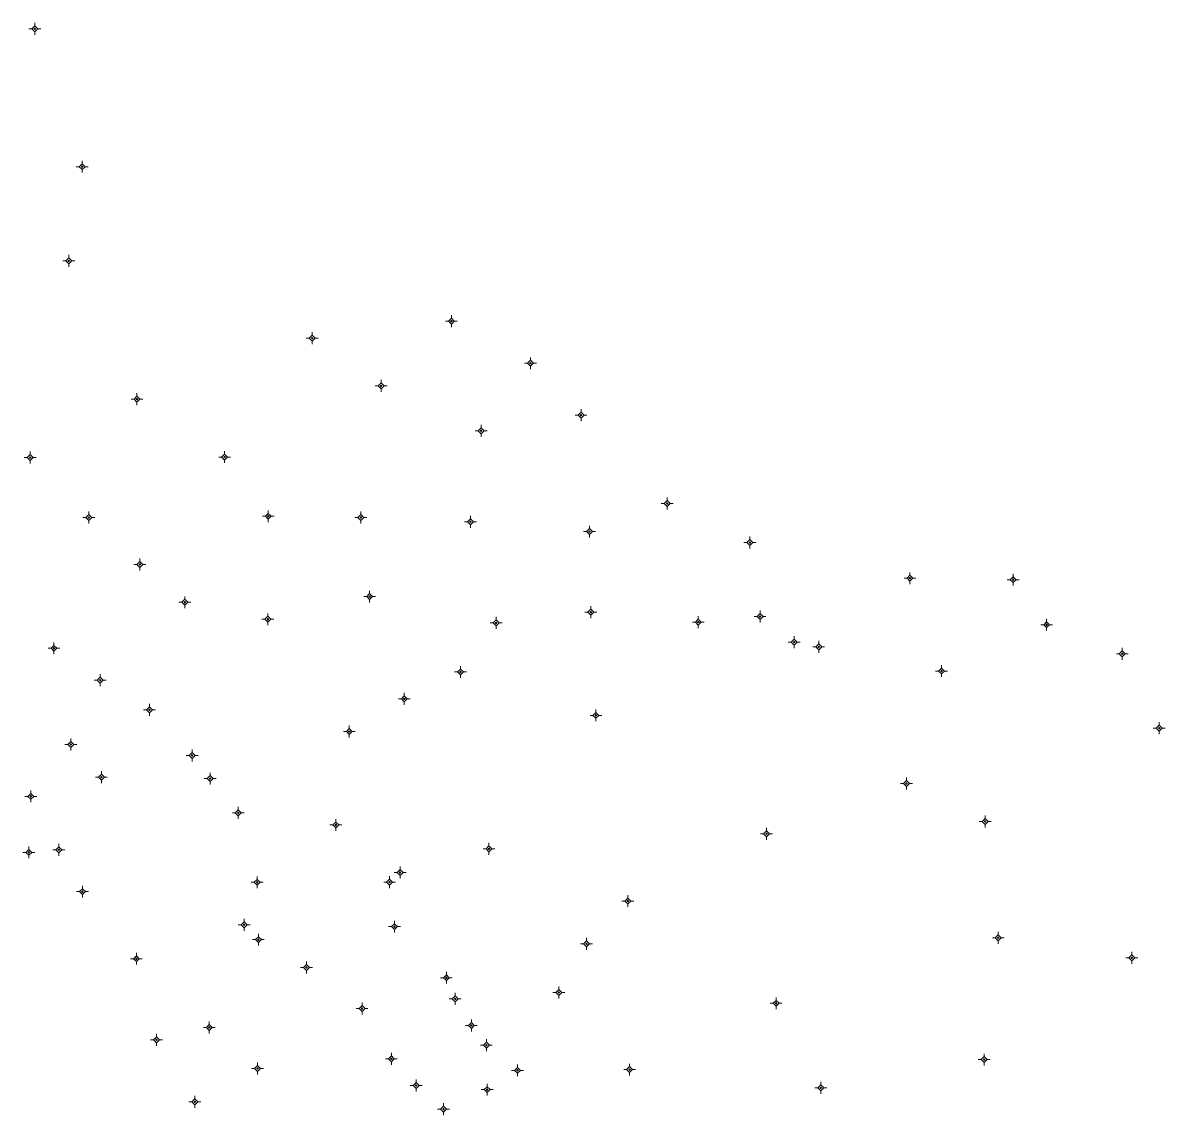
# Model space of a CAD drawing. Header units: metres. Extents: x 549561 to 552993, y 1838153 to 1840977.
# Drawn here: x 552510.7 to 552992.6, y 1839995.8 to 1840456.3 of the extents above; entities that cross this region are included whole.
import ezdxf

# ---------------------------------------------------------------- set-up
doc = ezdxf.new("R2010")
doc.units = ezdxf.units.M
doc.header["$LTSCALE"] = 2.8
doc.layers.add('11', color=7, linetype='Continuous', lineweight=13)

msp = doc.modelspace()

# ---------------------------------------------------------------- hatches: boundary and pattern name
at = {"layer": '11'}
for points in [[(552516.06, 1840453.76, 1), (552515.459, 1840453.76, 1)], [(552536.08, 1840395.62, 1), (552535.48, 1840395.62, 1)], [(552530.41, 1840355.9, 1), (552529.809, 1840355.9, 1)], [(552691.76, 1840330.49, 1), (552691.159, 1840330.49, 1)], [(552633.06, 1840323.31, 1), (552632.459, 1840323.31, 1)], [(552725.15, 1840312.74, 1), (552724.549, 1840312.74, 1)], [(552662.15, 1840303.21, 1), (552661.549, 1840303.21, 1)], [(552559.17, 1840297.57, 1), (552558.569, 1840297.57, 1)], [(552746.47, 1840290.83, 1), (552745.87, 1840290.83, 1)], [(552704.31, 1840284.26, 1), (552703.709, 1840284.26, 1)], [(552514.13, 1840272.98, 1), (552513.529, 1840272.98, 1)], [(552596.12, 1840273.2, 1), (552595.519, 1840273.2, 1)], [(552782.82, 1840253.59, 1), (552782.22, 1840253.59, 1)], [(552614.56, 1840248.22, 1), (552613.959, 1840248.22, 1)], [(552538.82, 1840247.71, 1), (552538.22, 1840247.71, 1)], [(552653.61, 1840247.74, 1), (552653.01, 1840247.74, 1)], [(552699.84, 1840245.91, 1), (552699.24, 1840245.91, 1)], [(552750, 1840241.77, 1), (552749.399, 1840241.77, 1)], [(552817.7, 1840237.14, 1), (552817.1, 1840237.14, 1)], [(552560.39, 1840227.93, 1), (552559.789, 1840227.93, 1)], [(552885.21, 1840222.09, 1), (552884.61, 1840222.09, 1)], [(552928.78, 1840221.5, 1), (552928.179, 1840221.5, 1)], [(552579.37, 1840211.97, 1), (552578.769, 1840211.97, 1)], [(552657.31, 1840214.37, 1), (552656.709, 1840214.37, 1)], [(552750.62, 1840207.8, 1), (552750.019, 1840207.8, 1)], [(552821.97, 1840205.97, 1), (552821.37, 1840205.97, 1)], [(552614.36, 1840204.8, 1), (552613.76, 1840204.8, 1)], [(552710.63, 1840203.29, 1), (552710.029, 1840203.29, 1)], [(552795.94, 1840203.6, 1), (552795.34, 1840203.6, 1)], [(552942.87, 1840202.53, 1), (552942.269, 1840202.53, 1)], [(552524.16, 1840192.56, 1), (552523.559, 1840192.56, 1)], [(552836.4, 1840195.19, 1), (552835.799, 1840195.19, 1)], [(552846.72, 1840193.18, 1), (552846.12, 1840193.18, 1)], [(552974.77, 1840190.25, 1), (552974.169, 1840190.25, 1)], [(552695.59, 1840182.59, 1), (552694.99, 1840182.59, 1)], [(552898.52, 1840183, 1), (552897.919, 1840183, 1)], [(552543.65, 1840179.13, 1), (552543.049, 1840179.13, 1)], [(552671.92, 1840171.24, 1), (552671.319, 1840171.24, 1)], [(552564.42, 1840166.67, 1), (552563.819, 1840166.67, 1)], [(552752.75, 1840164.31, 1), (552752.149, 1840164.31, 1)], [(552648.72, 1840157.46, 1), (552648.12, 1840157.46, 1)], [(552990.35, 1840158.87, 1), (552989.75, 1840158.87, 1)], [(552531.23, 1840152.05, 1), (552530.63, 1840152.05, 1)], [(552582.42, 1840147.39, 1), (552581.819, 1840147.39, 1)], [(552544.15, 1840138.21, 1), (552543.549, 1840138.21, 1)], [(552590.03, 1840137.63, 1), (552589.429, 1840137.63, 1)], [(552883.73, 1840135.56, 1), (552883.13, 1840135.56, 1)], [(552514.35, 1840130.16, 1), (552513.75, 1840130.16, 1)], [(552601.89, 1840123.22, 1), (552601.289, 1840123.22, 1)], [(552916.91, 1840119.59, 1), (552916.309, 1840119.59, 1)], [(552643.02, 1840118.08, 1), (552642.419, 1840118.08, 1)], [(552824.73, 1840114.37, 1), (552824.13, 1840114.37, 1)], [(552513.52, 1840106.54, 1), (552512.919, 1840106.54, 1)], [(552526.2, 1840107.61, 1), (552525.6, 1840107.61, 1)], [(552707.64, 1840108.05, 1), (552707.039, 1840108.05, 1)], [(552670.14, 1840098.05, 1), (552669.539, 1840098.05, 1)], [(552536.18, 1840089.98, 1), (552535.579, 1840089.98, 1)], [(552609.88, 1840093.91, 1), (552609.279, 1840093.91, 1)], [(552665.72, 1840093.99, 1), (552665.12, 1840093.99, 1)], [(552766.18, 1840086.03, 1), (552765.579, 1840086.03, 1)], [(552604.36, 1840076, 1), (552603.76, 1840076, 1)], [(552667.8, 1840075.22, 1), (552667.199, 1840075.22, 1)], [(552922.46, 1840070.53, 1), (552921.86, 1840070.53, 1)], [(552610.37, 1840069.74, 1), (552609.769, 1840069.74, 1)], [(552748.81, 1840067.97, 1), (552748.209, 1840067.97, 1)], [(552558.9, 1840061.71, 1), (552558.299, 1840061.71, 1)], [(552978.77, 1840062.05, 1), (552978.169, 1840062.05, 1)], [(552630.64, 1840058, 1), (552630.039, 1840058, 1)], [(552689.65, 1840053.7, 1), (552689.049, 1840053.7, 1)], [(552737.09, 1840047.48, 1), (552736.49, 1840047.48, 1)], [(552693.38, 1840044.78, 1), (552692.779, 1840044.78, 1)], [(552828.72, 1840042.9, 1), (552828.12, 1840042.9, 1)], [(552654.1, 1840040.71, 1), (552653.5, 1840040.71, 1)], [(552589.67, 1840032.71, 1), (552589.069, 1840032.71, 1)], [(552700.2, 1840033.57, 1), (552699.6, 1840033.57, 1)], [(552567.37, 1840027.52, 1), (552566.769, 1840027.52, 1)], [(552706.54, 1840025.25, 1), (552705.939, 1840025.25, 1)], [(552666.45, 1840019.5, 1), (552665.85, 1840019.5, 1)], [(552916.52, 1840019.16, 1), (552915.919, 1840019.16, 1)], [(552610.02, 1840015.45, 1), (552609.419, 1840015.45, 1)], [(552719.63, 1840014.63, 1), (552719.029, 1840014.63, 1)], [(552766.96, 1840014.95, 1), (552766.36, 1840014.95, 1)], [(552676.9, 1840008.27, 1), (552676.299, 1840008.27, 1)], [(552706.84, 1840006.5, 1), (552706.24, 1840006.5, 1)], [(552847.61, 1840007.26, 1), (552847.01, 1840007.26, 1)], [(552583.57, 1840001.39, 1), (552582.97, 1840001.39, 1)], [(552688.49, 1839998.25, 1), (552687.889, 1839998.25, 1)]]:
    msp.add_hatch(color=256, dxfattribs=at).paths.add_polyline_path(points)

# ---------------------------------------------------------------- linework, layer by layer
for p, q in [((552515.76, 1840456.26), (552515.76, 1840455.01)), ((552514.51, 1840453.76), (552513.26, 1840453.76)), ((552515.76, 1840452.51), (552515.76, 1840451.26)), ((552518.26, 1840453.76), (552517.01, 1840453.76)), ((552535.78, 1840398.12), (552535.78, 1840396.87)), ((552534.53, 1840395.62), (552533.28, 1840395.62)), ((552535.78, 1840394.37), (552535.78, 1840393.12)), ((552538.28, 1840395.62), (552537.03, 1840395.62)), ((552528.86, 1840355.9), (552527.61, 1840355.9)), ((552530.11, 1840358.4), (552530.11, 1840357.15)), ((552530.11, 1840354.65), (552530.11, 1840353.4)), ((552532.61, 1840355.9), (552531.36, 1840355.9)), ((552690.21, 1840330.49), (552688.96, 1840330.49)), ((552691.46, 1840332.99), (552691.46, 1840331.74)), ((552693.96, 1840330.49), (552692.71, 1840330.49)), ((552632.76, 1840325.81), (552632.76, 1840324.56)), ((552691.46, 1840329.24), (552691.46, 1840327.99)), ((552631.51, 1840323.31), (552630.26, 1840323.31)), ((552632.76, 1840322.06), (552632.76, 1840320.81)), ((552635.26, 1840323.31), (552634.01, 1840323.31)), ((552723.6, 1840312.74), (552722.35, 1840312.74)), ((552724.85, 1840315.24), (552724.85, 1840313.99)), ((552724.85, 1840311.49), (552724.85, 1840310.24)), ((552727.35, 1840312.74), (552726.1, 1840312.74)), ((552660.6, 1840303.21), (552659.35, 1840303.21)), ((552661.85, 1840305.71), (552661.85, 1840304.46)), ((552661.85, 1840301.96), (552661.85, 1840300.71)), ((552664.35, 1840303.21), (552663.1, 1840303.21)), ((552557.62, 1840297.57), (552556.37, 1840297.57)), ((552558.87, 1840300.07), (552558.87, 1840298.82)), ((552561.37, 1840297.57), (552560.12, 1840297.57)), ((552558.87, 1840296.32), (552558.87, 1840295.07)), ((552746.17, 1840293.33), (552746.17, 1840292.08)), ((552744.92, 1840290.83), (552743.67, 1840290.83)), ((552746.17, 1840289.58), (552746.17, 1840288.33)), ((552748.67, 1840290.83), (552747.42, 1840290.83)), ((552702.76, 1840284.26), (552701.51, 1840284.26)), ((552704.01, 1840286.76), (552704.01, 1840285.51)), ((552704.01, 1840283.01), (552704.01, 1840281.76)), ((552706.51, 1840284.26), (552705.26, 1840284.26)), ((552512.58, 1840272.98), (552511.33, 1840272.98)), ((552513.83, 1840275.48), (552513.83, 1840274.23)), ((552516.33, 1840272.98), (552515.08, 1840272.98)), ((552594.57, 1840273.2), (552593.32, 1840273.2)), ((552595.82, 1840275.7), (552595.82, 1840274.45)), ((552598.32, 1840273.2), (552597.07, 1840273.2)), ((552513.83, 1840271.73), (552513.83, 1840270.48)), ((552595.82, 1840271.95), (552595.82, 1840270.7)), ((552781.27, 1840253.59), (552780.02, 1840253.59)), ((552782.52, 1840256.09), (552782.52, 1840254.84)), ((552785.02, 1840253.59), (552783.77, 1840253.59)), ((552538.52, 1840250.21), (552538.52, 1840248.96)), ((552614.26, 1840250.72), (552614.26, 1840249.47)), ((552653.31, 1840250.24), (552653.31, 1840248.99)), ((552782.52, 1840252.34), (552782.52, 1840251.09)), ((552537.27, 1840247.71), (552536.02, 1840247.71)), ((552538.52, 1840246.46), (552538.52, 1840245.21)), ((552541.02, 1840247.71), (552539.77, 1840247.71)), ((552613.01, 1840248.22), (552611.76, 1840248.22)), ((552614.26, 1840246.97), (552614.26, 1840245.72)), ((552616.76, 1840248.22), (552615.51, 1840248.22)), ((552652.06, 1840247.74), (552650.81, 1840247.74)), ((552653.31, 1840246.49), (552653.31, 1840245.24)), ((552655.81, 1840247.74), (552654.56, 1840247.74)), ((552698.29, 1840245.91), (552697.04, 1840245.91)), ((552699.54, 1840248.41), (552699.54, 1840247.16)), ((552699.54, 1840244.66), (552699.54, 1840243.41)), ((552702.04, 1840245.91), (552700.79, 1840245.91)), ((552749.7, 1840244.27), (552749.7, 1840243.02)), ((552748.45, 1840241.77), (552747.2, 1840241.77)), ((552749.7, 1840240.52), (552749.7, 1840239.27)), ((552752.2, 1840241.77), (552750.95, 1840241.77)), ((552817.4, 1840239.64), (552817.4, 1840238.39)), ((552816.15, 1840237.14), (552814.9, 1840237.14)), ((552817.4, 1840235.89), (552817.4, 1840234.64)), ((552819.9, 1840237.14), (552818.65, 1840237.14)), ((552560.09, 1840230.43), (552560.09, 1840229.18)), ((552558.84, 1840227.93), (552557.59, 1840227.93)), ((552560.09, 1840226.68), (552560.09, 1840225.43)), ((552562.59, 1840227.93), (552561.34, 1840227.93)), ((552884.91, 1840224.59), (552884.91, 1840223.34)), ((552883.66, 1840222.09), (552882.41, 1840222.09)), ((552884.91, 1840220.84), (552884.91, 1840219.59)), ((552887.41, 1840222.09), (552886.16, 1840222.09)), ((552927.23, 1840221.5), (552925.98, 1840221.5)), ((552928.48, 1840224), (552928.48, 1840222.75)), ((552928.48, 1840220.25), (552928.48, 1840219)), ((552930.98, 1840221.5), (552929.73, 1840221.5)), ((552657.01, 1840216.87), (552657.01, 1840215.62)), ((552577.82, 1840211.97), (552576.57, 1840211.97)), ((552579.07, 1840214.47), (552579.07, 1840213.22)), ((552579.07, 1840210.72), (552579.07, 1840209.47)), ((552581.57, 1840211.97), (552580.32, 1840211.97)), ((552655.76, 1840214.37), (552654.51, 1840214.37)), ((552657.01, 1840213.12), (552657.01, 1840211.87)), ((552659.51, 1840214.37), (552658.26, 1840214.37)), ((552750.32, 1840210.3), (552750.32, 1840209.05)), ((552614.06, 1840207.3), (552614.06, 1840206.05)), ((552710.33, 1840205.79), (552710.33, 1840204.54)), ((552749.07, 1840207.8), (552747.82, 1840207.8)), ((552750.32, 1840206.55), (552750.32, 1840205.3)), ((552752.82, 1840207.8), (552751.57, 1840207.8)), ((552795.64, 1840206.1), (552795.64, 1840204.85)), ((552820.42, 1840205.97), (552819.17, 1840205.97)), ((552821.67, 1840208.47), (552821.67, 1840207.22)), ((552824.17, 1840205.97), (552822.92, 1840205.97)), ((552612.81, 1840204.8), (552611.56, 1840204.8)), ((552614.06, 1840203.55), (552614.06, 1840202.3)), ((552616.56, 1840204.8), (552615.31, 1840204.8)), ((552709.08, 1840203.29), (552707.83, 1840203.29)), ((552710.33, 1840202.04), (552710.33, 1840200.79)), ((552712.83, 1840203.29), (552711.58, 1840203.29)), ((552794.39, 1840203.6), (552793.14, 1840203.6)), ((552795.64, 1840202.35), (552795.64, 1840201.1)), ((552798.14, 1840203.6), (552796.89, 1840203.6)), ((552821.67, 1840204.72), (552821.67, 1840203.47)), ((552941.32, 1840202.53), (552940.07, 1840202.53)), ((552942.57, 1840205.03), (552942.57, 1840203.78)), ((552942.57, 1840201.28), (552942.57, 1840200.03)), ((552945.07, 1840202.53), (552943.82, 1840202.53)), ((552836.1, 1840197.69), (552836.1, 1840196.44)), ((552846.42, 1840195.68), (552846.42, 1840194.43)), ((552522.61, 1840192.56), (552521.36, 1840192.56)), ((552523.86, 1840195.06), (552523.86, 1840193.81)), ((552523.86, 1840191.31), (552523.86, 1840190.06)), ((552526.36, 1840192.56), (552525.11, 1840192.56)), ((552834.85, 1840195.19), (552833.6, 1840195.19)), ((552836.1, 1840193.94), (552836.1, 1840192.69)), ((552838.6, 1840195.19), (552837.35, 1840195.19)), ((552845.17, 1840193.18), (552843.92, 1840193.18)), ((552846.42, 1840191.93), (552846.42, 1840190.68)), ((552848.92, 1840193.18), (552847.67, 1840193.18)), ((552974.47, 1840192.75), (552974.47, 1840191.5)), ((552973.22, 1840190.25), (552971.97, 1840190.25)), ((552974.47, 1840189), (552974.47, 1840187.75)), ((552976.97, 1840190.25), (552975.72, 1840190.25)), ((552543.35, 1840181.63), (552543.35, 1840180.38)), ((552694.04, 1840182.59), (552692.79, 1840182.59)), ((552695.29, 1840185.09), (552695.29, 1840183.84)), ((552695.29, 1840181.34), (552695.29, 1840180.09)), ((552697.79, 1840182.59), (552696.54, 1840182.59)), ((552896.97, 1840183), (552895.72, 1840183)), ((552898.22, 1840185.5), (552898.22, 1840184.25)), ((552898.22, 1840181.75), (552898.22, 1840180.5)), ((552900.72, 1840183), (552899.47, 1840183)), ((552542.1, 1840179.13), (552540.85, 1840179.13)), ((552543.35, 1840177.88), (552543.35, 1840176.63)), ((552545.85, 1840179.13), (552544.6, 1840179.13)), ((552671.62, 1840173.74), (552671.62, 1840172.49)), ((552562.87, 1840166.67), (552561.62, 1840166.67)), ((552564.12, 1840169.17), (552564.12, 1840167.92)), ((552566.62, 1840166.67), (552565.37, 1840166.67)), ((552670.37, 1840171.24), (552669.12, 1840171.24)), ((552671.62, 1840169.99), (552671.62, 1840168.74)), ((552674.12, 1840171.24), (552672.87, 1840171.24)), ((552752.45, 1840166.81), (552752.45, 1840165.56)), ((552564.12, 1840165.42), (552564.12, 1840164.17)), ((552751.2, 1840164.31), (552749.95, 1840164.31)), ((552752.45, 1840163.06), (552752.45, 1840161.81)), ((552754.95, 1840164.31), (552753.7, 1840164.31)), ((552647.17, 1840157.46), (552645.92, 1840157.46)), ((552648.42, 1840159.96), (552648.42, 1840158.71)), ((552650.92, 1840157.46), (552649.67, 1840157.46)), ((552988.8, 1840158.87), (552987.55, 1840158.87)), ((552990.05, 1840161.37), (552990.05, 1840160.12)), ((552990.05, 1840157.62), (552990.05, 1840156.37)), ((552992.55, 1840158.87), (552991.3, 1840158.87)), ((552530.93, 1840154.55), (552530.93, 1840153.3)), ((552648.42, 1840156.21), (552648.42, 1840154.96)), ((552529.68, 1840152.05), (552528.43, 1840152.05)), ((552530.93, 1840150.8), (552530.93, 1840149.55)), ((552533.43, 1840152.05), (552532.18, 1840152.05)), ((552580.87, 1840147.39), (552579.62, 1840147.39)), ((552582.12, 1840149.89), (552582.12, 1840148.64)), ((552584.62, 1840147.39), (552583.37, 1840147.39)), ((552582.12, 1840146.14), (552582.12, 1840144.89)), ((552542.6, 1840138.21), (552541.35, 1840138.21)), ((552543.85, 1840140.71), (552543.85, 1840139.46)), ((552546.35, 1840138.21), (552545.1, 1840138.21)), ((552589.73, 1840140.13), (552589.73, 1840138.88)), ((552883.43, 1840138.06), (552883.43, 1840136.81)), ((552543.85, 1840136.96), (552543.85, 1840135.71)), ((552588.48, 1840137.63), (552587.23, 1840137.63)), ((552589.73, 1840136.38), (552589.73, 1840135.13)), ((552592.23, 1840137.63), (552590.98, 1840137.63)), ((552882.18, 1840135.56), (552880.93, 1840135.56)), ((552883.43, 1840134.31), (552883.43, 1840133.06)), ((552885.93, 1840135.56), (552884.68, 1840135.56)), ((552512.8, 1840130.16), (552511.55, 1840130.16)), ((552514.05, 1840132.66), (552514.05, 1840131.41)), ((552514.05, 1840128.91), (552514.05, 1840127.66)), ((552516.55, 1840130.16), (552515.3, 1840130.16)), ((552601.59, 1840125.72), (552601.59, 1840124.47)), ((552600.34, 1840123.22), (552599.09, 1840123.22)), ((552601.59, 1840121.97), (552601.59, 1840120.72)), ((552604.09, 1840123.22), (552602.84, 1840123.22)), ((552642.72, 1840120.58), (552642.72, 1840119.33)), ((552915.36, 1840119.59), (552914.11, 1840119.59)), ((552916.61, 1840122.09), (552916.61, 1840120.84)), ((552919.11, 1840119.59), (552917.86, 1840119.59)), ((552641.47, 1840118.08), (552640.22, 1840118.08)), ((552642.72, 1840116.83), (552642.72, 1840115.58)), ((552645.22, 1840118.08), (552643.97, 1840118.08)), ((552823.18, 1840114.37), (552821.93, 1840114.37)), ((552824.43, 1840116.87), (552824.43, 1840115.62)), ((552826.93, 1840114.37), (552825.68, 1840114.37)), ((552916.61, 1840118.34), (552916.61, 1840117.09)), ((552513.22, 1840109.04), (552513.22, 1840107.79)), ((552525.9, 1840110.11), (552525.9, 1840108.86)), ((552707.34, 1840110.55), (552707.34, 1840109.3)), ((552824.43, 1840113.12), (552824.43, 1840111.87)), ((552511.97, 1840106.54), (552510.72, 1840106.54)), ((552513.22, 1840105.29), (552513.22, 1840104.04)), ((552515.72, 1840106.54), (552514.47, 1840106.54)), ((552524.65, 1840107.61), (552523.4, 1840107.61)), ((552525.9, 1840106.36), (552525.9, 1840105.11)), ((552528.4, 1840107.61), (552527.15, 1840107.61)), ((552706.09, 1840108.05), (552704.84, 1840108.05)), ((552707.34, 1840106.8), (552707.34, 1840105.55)), ((552709.84, 1840108.05), (552708.59, 1840108.05)), ((552669.84, 1840100.55), (552669.84, 1840099.3)), ((552609.58, 1840096.41), (552609.58, 1840095.16)), ((552665.42, 1840096.49), (552665.42, 1840095.24)), ((552668.59, 1840098.05), (552667.34, 1840098.05)), ((552669.84, 1840096.8), (552669.84, 1840095.55)), ((552672.34, 1840098.05), (552671.09, 1840098.05)), ((552534.63, 1840089.98), (552533.38, 1840089.98)), ((552535.88, 1840092.48), (552535.88, 1840091.23)), ((552538.38, 1840089.98), (552537.13, 1840089.98)), ((552608.33, 1840093.91), (552607.08, 1840093.91)), ((552609.58, 1840092.66), (552609.58, 1840091.41)), ((552612.08, 1840093.91), (552610.83, 1840093.91)), ((552664.17, 1840093.99), (552662.92, 1840093.99)), ((552665.42, 1840092.74), (552665.42, 1840091.49)), ((552667.92, 1840093.99), (552666.67, 1840093.99)), ((552535.88, 1840088.73), (552535.88, 1840087.48)), ((552764.63, 1840086.03), (552763.38, 1840086.03)), ((552765.88, 1840088.53), (552765.88, 1840087.28)), ((552765.88, 1840084.78), (552765.88, 1840083.53)), ((552768.38, 1840086.03), (552767.13, 1840086.03)), ((552602.81, 1840076), (552601.56, 1840076)), ((552604.06, 1840078.5), (552604.06, 1840077.25)), ((552606.56, 1840076), (552605.31, 1840076)), ((552666.25, 1840075.22), (552665, 1840075.22)), ((552667.5, 1840077.72), (552667.5, 1840076.47)), ((552670, 1840075.22), (552668.75, 1840075.22)), ((552604.06, 1840074.75), (552604.06, 1840073.5)), ((552610.07, 1840072.24), (552610.07, 1840070.99)), ((552667.5, 1840073.97), (552667.5, 1840072.72)), ((552748.51, 1840070.47), (552748.51, 1840069.22)), ((552920.91, 1840070.53), (552919.66, 1840070.53)), ((552922.16, 1840073.03), (552922.16, 1840071.78)), ((552924.66, 1840070.53), (552923.41, 1840070.53)), ((552608.82, 1840069.74), (552607.57, 1840069.74)), ((552610.07, 1840068.49), (552610.07, 1840067.24)), ((552612.57, 1840069.74), (552611.32, 1840069.74)), ((552747.26, 1840067.97), (552746.01, 1840067.97)), ((552748.51, 1840066.72), (552748.51, 1840065.47)), ((552751.01, 1840067.97), (552749.76, 1840067.97)), ((552922.16, 1840069.28), (552922.16, 1840068.03)), ((552557.35, 1840061.71), (552556.1, 1840061.71)), ((552558.6, 1840064.21), (552558.6, 1840062.96)), ((552561.1, 1840061.71), (552559.85, 1840061.71)), ((552977.22, 1840062.05), (552975.97, 1840062.05)), ((552978.47, 1840064.55), (552978.47, 1840063.3)), ((552978.47, 1840060.8), (552978.47, 1840059.55)), ((552980.97, 1840062.05), (552979.72, 1840062.05)), ((552558.6, 1840060.46), (552558.6, 1840059.21)), ((552629.09, 1840058), (552627.84, 1840058)), ((552630.34, 1840060.5), (552630.34, 1840059.25)), ((552630.34, 1840056.75), (552630.34, 1840055.5)), ((552632.84, 1840058), (552631.59, 1840058)), ((552689.35, 1840056.2), (552689.35, 1840054.95)), ((552688.1, 1840053.7), (552686.85, 1840053.7)), ((552689.35, 1840052.45), (552689.35, 1840051.2)), ((552691.85, 1840053.7), (552690.6, 1840053.7)), ((552693.08, 1840047.28), (552693.08, 1840046.03)), ((552735.54, 1840047.48), (552734.29, 1840047.48)), ((552736.79, 1840049.98), (552736.79, 1840048.73)), ((552736.79, 1840046.23), (552736.79, 1840044.98)), ((552739.29, 1840047.48), (552738.04, 1840047.48)), ((552653.8, 1840043.21), (552653.8, 1840041.96)), ((552691.83, 1840044.78), (552690.58, 1840044.78)), ((552693.08, 1840043.53), (552693.08, 1840042.28)), ((552695.58, 1840044.78), (552694.33, 1840044.78)), ((552827.17, 1840042.9), (552825.92, 1840042.9)), ((552828.42, 1840045.4), (552828.42, 1840044.15)), ((552828.42, 1840041.65), (552828.42, 1840040.4)), ((552830.92, 1840042.9), (552829.67, 1840042.9)), ((552652.55, 1840040.71), (552651.3, 1840040.71)), ((552653.8, 1840039.46), (552653.8, 1840038.21)), ((552656.3, 1840040.71), (552655.05, 1840040.71)), ((552588.12, 1840032.71), (552586.87, 1840032.71)), ((552589.37, 1840035.21), (552589.37, 1840033.96)), ((552591.87, 1840032.71), (552590.62, 1840032.71)), ((552698.65, 1840033.57), (552697.4, 1840033.57)), ((552699.9, 1840036.07), (552699.9, 1840034.82)), ((552699.9, 1840032.32), (552699.9, 1840031.07)), ((552702.4, 1840033.57), (552701.15, 1840033.57)), ((552565.82, 1840027.52), (552564.57, 1840027.52)), ((552567.07, 1840030.02), (552567.07, 1840028.77)), ((552569.57, 1840027.52), (552568.32, 1840027.52)), ((552589.37, 1840031.46), (552589.37, 1840030.21)), ((552706.24, 1840027.75), (552706.24, 1840026.5)), ((552567.07, 1840026.27), (552567.07, 1840025.02)), ((552704.99, 1840025.25), (552703.74, 1840025.25)), ((552706.24, 1840024), (552706.24, 1840022.75)), ((552708.74, 1840025.25), (552707.49, 1840025.25)), ((552609.72, 1840017.95), (552609.72, 1840016.7)), ((552664.9, 1840019.5), (552663.65, 1840019.5)), ((552666.15, 1840022), (552666.15, 1840020.75)), ((552666.15, 1840018.25), (552666.15, 1840017)), ((552668.65, 1840019.5), (552667.4, 1840019.5)), ((552766.66, 1840017.45), (552766.66, 1840016.2)), ((552914.97, 1840019.16), (552913.72, 1840019.16)), ((552916.22, 1840021.66), (552916.22, 1840020.41)), ((552916.22, 1840017.91), (552916.22, 1840016.66)), ((552918.72, 1840019.16), (552917.47, 1840019.16)), ((552608.47, 1840015.45), (552607.22, 1840015.45)), ((552609.72, 1840014.2), (552609.72, 1840012.95)), ((552612.22, 1840015.45), (552610.97, 1840015.45)), ((552718.08, 1840014.63), (552716.83, 1840014.63)), ((552719.33, 1840017.13), (552719.33, 1840015.88)), ((552719.33, 1840013.38), (552719.33, 1840012.13)), ((552721.83, 1840014.63), (552720.58, 1840014.63)), ((552765.41, 1840014.95), (552764.16, 1840014.95)), ((552766.66, 1840013.7), (552766.66, 1840012.45)), ((552769.16, 1840014.95), (552767.91, 1840014.95)), ((552675.35, 1840008.27), (552674.1, 1840008.27)), ((552676.6, 1840010.77), (552676.6, 1840009.52)), ((552679.1, 1840008.27), (552677.85, 1840008.27)), ((552706.54, 1840009), (552706.54, 1840007.75)), ((552847.31, 1840009.76), (552847.31, 1840008.51)), ((552583.27, 1840003.89), (552583.27, 1840002.64)), ((552676.6, 1840007.02), (552676.6, 1840005.77)), ((552705.29, 1840006.5), (552704.04, 1840006.5)), ((552706.54, 1840005.25), (552706.54, 1840004)), ((552709.04, 1840006.5), (552707.79, 1840006.5)), ((552846.06, 1840007.26), (552844.81, 1840007.26)), ((552847.31, 1840006.01), (552847.31, 1840004.76)), ((552849.81, 1840007.26), (552848.56, 1840007.26)), ((552582.02, 1840001.39), (552580.77, 1840001.39)), ((552583.27, 1840000.14), (552583.27, 1839998.89)), ((552585.77, 1840001.39), (552584.52, 1840001.39)), ((552686.94, 1839998.25), (552685.69, 1839998.25)), ((552688.19, 1840000.75), (552688.19, 1839999.5)), ((552690.69, 1839998.25), (552689.44, 1839998.25)), ((552688.19, 1839997), (552688.19, 1839995.75))]:
    msp.add_line(p, q, dxfattribs=at)
for points in [[(552515.76, 1840455.01), (552514.51, 1840453.76), (552515.76, 1840452.51), (552517.01, 1840453.76)], [(552535.78, 1840396.87), (552534.53, 1840395.62), (552535.78, 1840394.37), (552537.03, 1840395.62)], [(552530.11, 1840357.15), (552528.86, 1840355.9), (552530.11, 1840354.65), (552531.36, 1840355.9)], [(552691.46, 1840331.74), (552690.21, 1840330.49), (552691.46, 1840329.24), (552692.71, 1840330.49)], [(552632.76, 1840324.56), (552631.51, 1840323.31), (552632.76, 1840322.06), (552634.01, 1840323.31)], [(552724.85, 1840313.99), (552723.6, 1840312.74), (552724.85, 1840311.49), (552726.1, 1840312.74)], [(552661.85, 1840304.46), (552660.6, 1840303.21), (552661.85, 1840301.96), (552663.1, 1840303.21)], [(552558.87, 1840298.82), (552557.62, 1840297.57), (552558.87, 1840296.32), (552560.12, 1840297.57)], [(552746.17, 1840292.08), (552744.92, 1840290.83), (552746.17, 1840289.58), (552747.42, 1840290.83)], [(552704.01, 1840285.51), (552702.76, 1840284.26), (552704.01, 1840283.01), (552705.26, 1840284.26)], [(552513.83, 1840274.23), (552512.58, 1840272.98), (552513.83, 1840271.73), (552515.08, 1840272.98)], [(552595.82, 1840274.45), (552594.57, 1840273.2), (552595.82, 1840271.95), (552597.07, 1840273.2)], [(552782.52, 1840254.84), (552781.27, 1840253.59), (552782.52, 1840252.34), (552783.77, 1840253.59)], [(552538.52, 1840248.96), (552537.27, 1840247.71), (552538.52, 1840246.46), (552539.77, 1840247.71)], [(552614.26, 1840249.47), (552613.01, 1840248.22), (552614.26, 1840246.97), (552615.51, 1840248.22)], [(552653.31, 1840248.99), (552652.06, 1840247.74), (552653.31, 1840246.49), (552654.56, 1840247.74)], [(552699.54, 1840247.16), (552698.29, 1840245.91), (552699.54, 1840244.66), (552700.79, 1840245.91)], [(552749.7, 1840243.02), (552748.45, 1840241.77), (552749.7, 1840240.52), (552750.95, 1840241.77)], [(552817.4, 1840238.39), (552816.15, 1840237.14), (552817.4, 1840235.89), (552818.65, 1840237.14)], [(552560.09, 1840229.18), (552558.84, 1840227.93), (552560.09, 1840226.68), (552561.34, 1840227.93)], [(552884.91, 1840223.34), (552883.66, 1840222.09), (552884.91, 1840220.84), (552886.16, 1840222.09)], [(552928.48, 1840222.75), (552927.23, 1840221.5), (552928.48, 1840220.25), (552929.73, 1840221.5)], [(552657.01, 1840215.62), (552655.76, 1840214.37), (552657.01, 1840213.12), (552658.26, 1840214.37)], [(552579.07, 1840213.22), (552577.82, 1840211.97), (552579.07, 1840210.72), (552580.32, 1840211.97)], [(552614.06, 1840206.05), (552612.81, 1840204.8), (552614.06, 1840203.55), (552615.31, 1840204.8)], [(552750.32, 1840209.05), (552749.07, 1840207.8), (552750.32, 1840206.55), (552751.57, 1840207.8)], [(552821.67, 1840207.22), (552820.42, 1840205.97), (552821.67, 1840204.72), (552822.92, 1840205.97)], [(552710.33, 1840204.54), (552709.08, 1840203.29), (552710.33, 1840202.04), (552711.58, 1840203.29)], [(552795.64, 1840204.85), (552794.39, 1840203.6), (552795.64, 1840202.35), (552796.89, 1840203.6)], [(552942.57, 1840203.78), (552941.32, 1840202.53), (552942.57, 1840201.28), (552943.82, 1840202.53)], [(552836.1, 1840196.44), (552834.85, 1840195.19), (552836.1, 1840193.94), (552837.35, 1840195.19)], [(552523.86, 1840193.81), (552522.61, 1840192.56), (552523.86, 1840191.31), (552525.11, 1840192.56)], [(552846.42, 1840194.43), (552845.17, 1840193.18), (552846.42, 1840191.93), (552847.67, 1840193.18)], [(552974.47, 1840191.5), (552973.22, 1840190.25), (552974.47, 1840189), (552975.72, 1840190.25)], [(552695.29, 1840183.84), (552694.04, 1840182.59), (552695.29, 1840181.34), (552696.54, 1840182.59)], [(552898.22, 1840184.25), (552896.97, 1840183), (552898.22, 1840181.75), (552899.47, 1840183)], [(552543.35, 1840180.38), (552542.1, 1840179.13), (552543.35, 1840177.88), (552544.6, 1840179.13)], [(552671.62, 1840172.49), (552670.37, 1840171.24), (552671.62, 1840169.99), (552672.87, 1840171.24)], [(552564.12, 1840167.92), (552562.87, 1840166.67), (552564.12, 1840165.42), (552565.37, 1840166.67)], [(552752.45, 1840165.56), (552751.2, 1840164.31), (552752.45, 1840163.06), (552753.7, 1840164.31)], [(552648.42, 1840158.71), (552647.17, 1840157.46), (552648.42, 1840156.21), (552649.67, 1840157.46)], [(552990.05, 1840160.12), (552988.8, 1840158.87), (552990.05, 1840157.62), (552991.3, 1840158.87)], [(552530.93, 1840153.3), (552529.68, 1840152.05), (552530.93, 1840150.8), (552532.18, 1840152.05)], [(552582.12, 1840148.64), (552580.87, 1840147.39), (552582.12, 1840146.14), (552583.37, 1840147.39)], [(552543.85, 1840139.46), (552542.6, 1840138.21), (552543.85, 1840136.96), (552545.1, 1840138.21)], [(552589.73, 1840138.88), (552588.48, 1840137.63), (552589.73, 1840136.38), (552590.98, 1840137.63)], [(552883.43, 1840136.81), (552882.18, 1840135.56), (552883.43, 1840134.31), (552884.68, 1840135.56)], [(552514.05, 1840131.41), (552512.8, 1840130.16), (552514.05, 1840128.91), (552515.3, 1840130.16)], [(552601.59, 1840124.47), (552600.34, 1840123.22), (552601.59, 1840121.97), (552602.84, 1840123.22)], [(552642.72, 1840119.33), (552641.47, 1840118.08), (552642.72, 1840116.83), (552643.97, 1840118.08)], [(552916.61, 1840120.84), (552915.36, 1840119.59), (552916.61, 1840118.34), (552917.86, 1840119.59)], [(552824.43, 1840115.62), (552823.18, 1840114.37), (552824.43, 1840113.12), (552825.68, 1840114.37)], [(552525.9, 1840108.86), (552524.65, 1840107.61), (552525.9, 1840106.36), (552527.15, 1840107.61)], [(552707.34, 1840109.3), (552706.09, 1840108.05), (552707.34, 1840106.8), (552708.59, 1840108.05)], [(552513.22, 1840107.79), (552511.97, 1840106.54), (552513.22, 1840105.29), (552514.47, 1840106.54)], [(552669.84, 1840099.3), (552668.59, 1840098.05), (552669.84, 1840096.8), (552671.09, 1840098.05)], [(552609.58, 1840095.16), (552608.33, 1840093.91), (552609.58, 1840092.66), (552610.83, 1840093.91)], [(552665.42, 1840095.24), (552664.17, 1840093.99), (552665.42, 1840092.74), (552666.67, 1840093.99)], [(552535.88, 1840091.23), (552534.63, 1840089.98), (552535.88, 1840088.73), (552537.13, 1840089.98)], [(552765.88, 1840087.28), (552764.63, 1840086.03), (552765.88, 1840084.78), (552767.13, 1840086.03)], [(552604.06, 1840077.25), (552602.81, 1840076), (552604.06, 1840074.75), (552605.31, 1840076)], [(552667.5, 1840076.47), (552666.25, 1840075.22), (552667.5, 1840073.97), (552668.75, 1840075.22)], [(552610.07, 1840070.99), (552608.82, 1840069.74), (552610.07, 1840068.49), (552611.32, 1840069.74)], [(552922.16, 1840071.78), (552920.91, 1840070.53), (552922.16, 1840069.28), (552923.41, 1840070.53)], [(552748.51, 1840069.22), (552747.26, 1840067.97), (552748.51, 1840066.72), (552749.76, 1840067.97)], [(552558.6, 1840062.96), (552557.35, 1840061.71), (552558.6, 1840060.46), (552559.85, 1840061.71)], [(552978.47, 1840063.3), (552977.22, 1840062.05), (552978.47, 1840060.8), (552979.72, 1840062.05)], [(552630.34, 1840059.25), (552629.09, 1840058), (552630.34, 1840056.75), (552631.59, 1840058)], [(552689.35, 1840054.95), (552688.1, 1840053.7), (552689.35, 1840052.45), (552690.6, 1840053.7)], [(552736.79, 1840048.73), (552735.54, 1840047.48), (552736.79, 1840046.23), (552738.04, 1840047.48)], [(552653.8, 1840041.96), (552652.55, 1840040.71), (552653.8, 1840039.46), (552655.05, 1840040.71)], [(552693.08, 1840046.03), (552691.83, 1840044.78), (552693.08, 1840043.53), (552694.33, 1840044.78)], [(552828.42, 1840044.15), (552827.17, 1840042.9), (552828.42, 1840041.65), (552829.67, 1840042.9)], [(552589.37, 1840033.96), (552588.12, 1840032.71), (552589.37, 1840031.46), (552590.62, 1840032.71)], [(552699.9, 1840034.82), (552698.65, 1840033.57), (552699.9, 1840032.32), (552701.15, 1840033.57)], [(552567.07, 1840028.77), (552565.82, 1840027.52), (552567.07, 1840026.27), (552568.32, 1840027.52)], [(552706.24, 1840026.5), (552704.99, 1840025.25), (552706.24, 1840024), (552707.49, 1840025.25)], [(552666.15, 1840020.75), (552664.9, 1840019.5), (552666.15, 1840018.25), (552667.4, 1840019.5)], [(552916.22, 1840020.41), (552914.97, 1840019.16), (552916.22, 1840017.91), (552917.47, 1840019.16)], [(552609.72, 1840016.7), (552608.47, 1840015.45), (552609.72, 1840014.2), (552610.97, 1840015.45)], [(552719.33, 1840015.88), (552718.08, 1840014.63), (552719.33, 1840013.38), (552720.58, 1840014.63)], [(552766.66, 1840016.2), (552765.41, 1840014.95), (552766.66, 1840013.7), (552767.91, 1840014.95)], [(552676.6, 1840009.52), (552675.35, 1840008.27), (552676.6, 1840007.02), (552677.85, 1840008.27)], [(552706.54, 1840007.75), (552705.29, 1840006.5), (552706.54, 1840005.25), (552707.79, 1840006.5)], [(552847.31, 1840008.51), (552846.06, 1840007.26), (552847.31, 1840006.01), (552848.56, 1840007.26)], [(552583.27, 1840002.64), (552582.02, 1840001.39), (552583.27, 1840000.14), (552584.52, 1840001.39)], [(552688.19, 1839999.5), (552686.94, 1839998.25), (552688.19, 1839997), (552689.44, 1839998.25)]]:
    msp.add_lwpolyline(points, close=True, dxfattribs=at)
for centre in [(552515.76, 1840453.76), (552535.78, 1840395.62), (552530.11, 1840355.9), (552691.459, 1840330.49), (552632.76, 1840323.31), (552724.85, 1840312.74), (552661.85, 1840303.21), (552558.87, 1840297.57), (552746.17, 1840290.83), (552704.01, 1840284.26), (552513.829, 1840272.98), (552595.819, 1840273.2), (552782.52, 1840253.59), (552614.26, 1840248.22), (552538.52, 1840247.71), (552653.31, 1840247.74), (552699.54, 1840245.91), (552749.699, 1840241.77), (552817.4, 1840237.14), (552560.09, 1840227.93), (552884.91, 1840222.09), (552928.48, 1840221.5), (552579.069, 1840211.97), (552657.01, 1840214.37), (552750.319, 1840207.8), (552821.67, 1840205.97), (552614.06, 1840204.8), (552710.329, 1840203.29), (552795.64, 1840203.6), (552942.569, 1840202.53), (552523.86, 1840192.56), (552836.1, 1840195.19), (552846.42, 1840193.18), (552974.47, 1840190.25), (552695.29, 1840182.59), (552898.22, 1840183), (552543.35, 1840179.13), (552671.62, 1840171.24), (552564.12, 1840166.67), (552752.449, 1840164.31), (552648.42, 1840157.46), (552990.05, 1840158.87), (552530.93, 1840152.05), (552582.12, 1840147.39), (552543.85, 1840138.21), (552589.73, 1840137.63), (552883.43, 1840135.56), (552514.05, 1840130.16), (552601.59, 1840123.22), (552916.61, 1840119.59), (552642.72, 1840118.08), (552824.43, 1840114.37), (552513.22, 1840106.54), (552525.9, 1840107.61), (552707.34, 1840108.05), (552669.84, 1840098.05), (552535.88, 1840089.98), (552609.579, 1840093.91), (552665.42, 1840093.99), (552765.88, 1840086.03), (552604.06, 1840076), (552667.5, 1840075.22), (552922.16, 1840070.53), (552610.069, 1840069.74), (552748.51, 1840067.97), (552558.6, 1840061.71), (552978.47, 1840062.05), (552630.34, 1840058), (552689.35, 1840053.7), (552736.79, 1840047.48), (552693.079, 1840044.78), (552828.42, 1840042.9), (552653.8, 1840040.71), (552589.37, 1840032.71), (552699.9, 1840033.57), (552567.069, 1840027.52), (552706.24, 1840025.25), (552666.15, 1840019.5), (552916.22, 1840019.16), (552609.72, 1840015.45), (552719.329, 1840014.63), (552766.66, 1840014.95), (552676.6, 1840008.27), (552706.54, 1840006.5), (552847.31, 1840007.26), (552583.27, 1840001.39), (552688.189, 1839998.25)]:
    msp.add_circle(centre, 0.3, dxfattribs=at)

doc.saveas('drawing.dxf')
